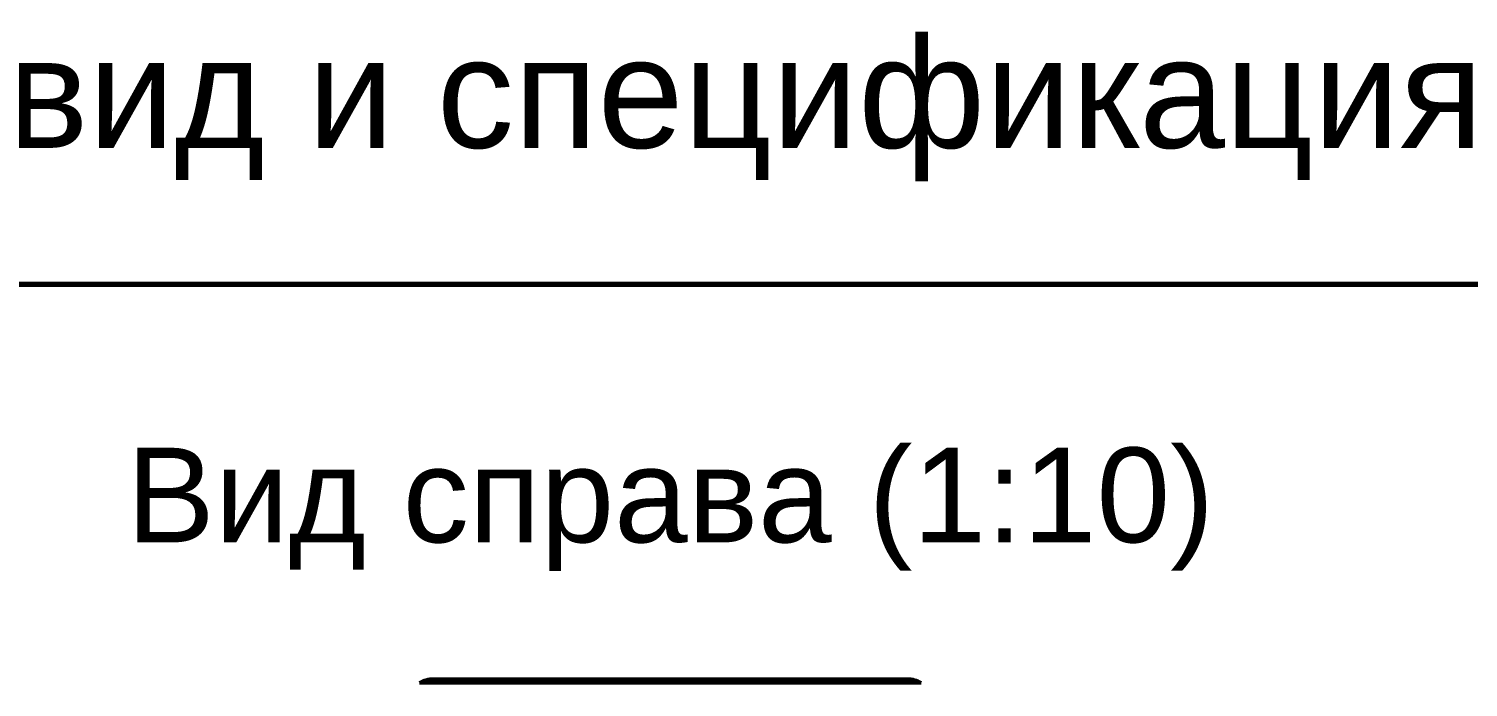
# Model space of a CAD drawing. Header units: millimetres. Extents: x 200 to 4150, y 50 to 2967.
# Drawn here: x 1081 to 1628, y 2717 to 2967 of the extents above; entities that cross this region are included whole.
import ezdxf
from ezdxf.enums import TextEntityAlignment as Align

# ---------------------------------------------------------------- set-up
doc = ezdxf.new("R2010")
doc.units = ezdxf.units.MM
doc.header["$LTSCALE"] = 10
for name, color, linetype, lineweight in [('КОНТУР', 7, 'Continuous', 50), ('РАМКА', 7, 'Continuous', 70), ('ТЕКСТ', 7, 'Continuous', 25)]:
    doc.layers.add(name, color=color, linetype=linetype, lineweight=lineweight)
doc.styles.add('GOST', font='arial.ttf')

msp = doc.modelspace()

# ---------------------------------------------------------------- linework, layer by layer
at = {"layer": 'КОНТУР'}
for p, q in [((1234.98, 2720), (1414.98, 2720)), ((1234.98, 2718.5), (1414.98, 2718.5))]:
    msp.add_line(p, q, dxfattribs=at)
for points in [[(1234.98, 2718.5), (1234.32, 2718.5), (1233.66, 2718.5), (1233, 2718.5), (1232.35, 2718.5), (1231.69, 2718.5), (1231.03, 2718.5), (1230.37, 2718.5), (1229.71, 2718.5)], [(1234.98, 2720), (1234.98, 2719.81), (1234.98, 2719.62), (1234.98, 2719.44), (1234.98, 2719.25), (1234.98, 2719.06), (1234.98, 2718.88), (1234.98, 2718.69), (1234.98, 2718.5)], [(1414.98, 2718.5), (1414.98, 2718.69), (1414.98, 2718.88), (1414.98, 2719.06), (1414.98, 2719.25), (1414.98, 2719.44), (1414.98, 2719.62), (1414.98, 2719.81), (1414.98, 2720)], [(1414.98, 2718.5), (1415.64, 2718.5), (1416.3, 2718.5), (1416.95, 2718.5), (1417.61, 2718.5), (1418.27, 2718.5), (1418.93, 2718.5), (1419.59, 2718.5), (1420.25, 2718.5)]]:
    msp.add_lwpolyline(points, dxfattribs=at)
for centre, start, end in [((1234.98, 2710), 90, 121.7883), ((1234.98, 2710), 90, 121.7883), ((1234.98, 2710), 90, 121.7883), ((1414.98, 2710), 58.2117, 90), ((1414.98, 2710), 58.2117, 90)]:
    msp.add_arc(centre, 10, start, end, dxfattribs=at)
at = {"layer": 'РАМКА', "lineweight": 70}
msp.add_lwpolyline([(200, 50), (4150, 50), (4150, 2870), (200, 2870), (200, 50)], dxfattribs=at)

# ---------------------------------------------------------------- texts
at = {"layer": 'ТЕКСТ', "style": 'GOST'}
msp.add_text('Авад S-0 — Авад S-0. Общий вид и спецификация изделия', height=42, dxfattribs=at).set_placement((250, 2922))
msp.add_text('Вид справа (1:10)', height=36, dxfattribs=at).set_placement((1324.98, 2790), align=Align.MIDDLE_CENTER)

doc.saveas('drawing.dxf')
